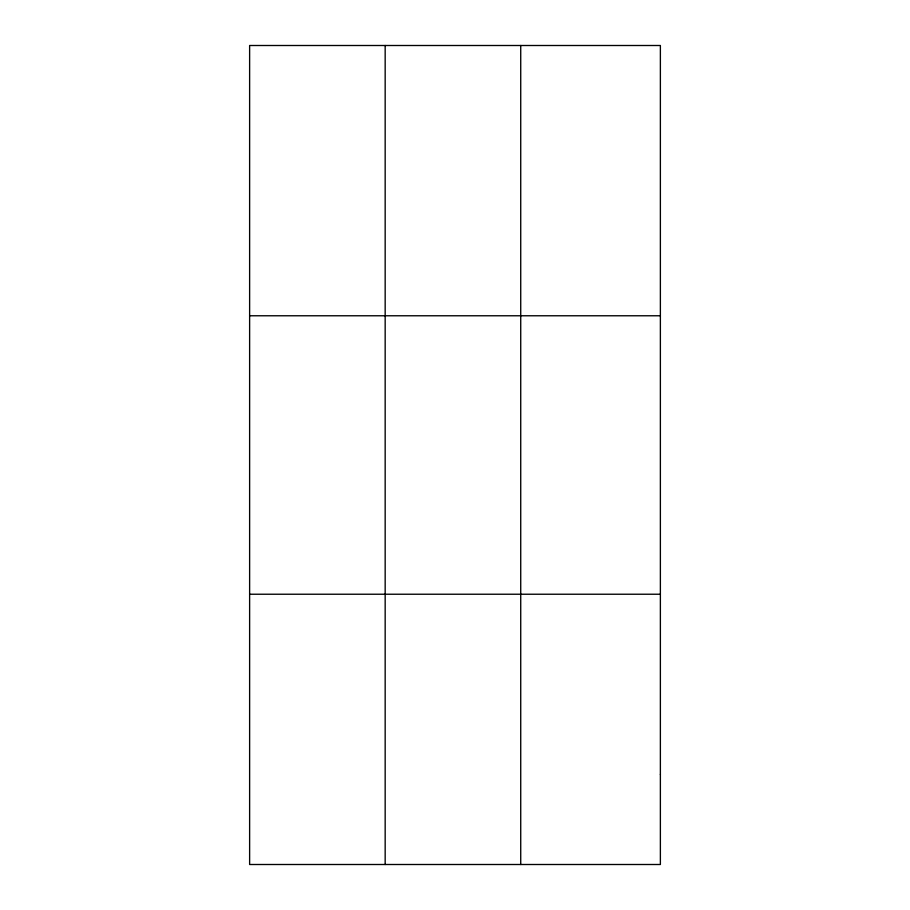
<?xml version="1.0" encoding="UTF-8"?>
<svg xmlns="http://www.w3.org/2000/svg" width="910" height="910" viewBox="0 0 910 910"><rect width="100%" height="100%" fill="white"/><g stroke="black" fill="none" stroke-linecap="round" stroke-linejoin="round"><path stroke-width="1.36" d="M385.169 45.5L385.169 864.5M520.725 45.5L520.725 864.5M249.624 315.77L660.376 315.77M249.624 594.23L660.376 594.23M660.376 774.41L660.376 864.5L249.624 864.5L249.624 45.5L660.376 45.5L660.376 774.41"/></g></svg>
